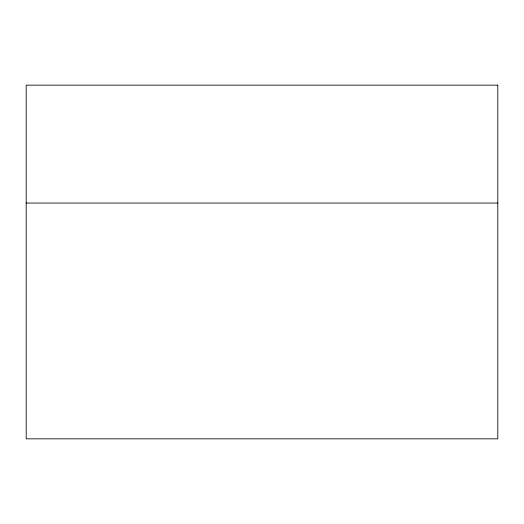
<?xml version="1.0" encoding="UTF-8"?>
<svg xmlns="http://www.w3.org/2000/svg" width="524" height="524" viewBox="0 0 524 524"><rect width="100%" height="100%" fill="white"/><g stroke="black" fill="none" stroke-linecap="round" stroke-linejoin="round"><path stroke-width="0.79" d="M26.2 203.05L497.8 203.05M497.8 85.15L26.2 85.15L26.2 438.85L497.8 438.85L497.8 85.15"/></g></svg>
